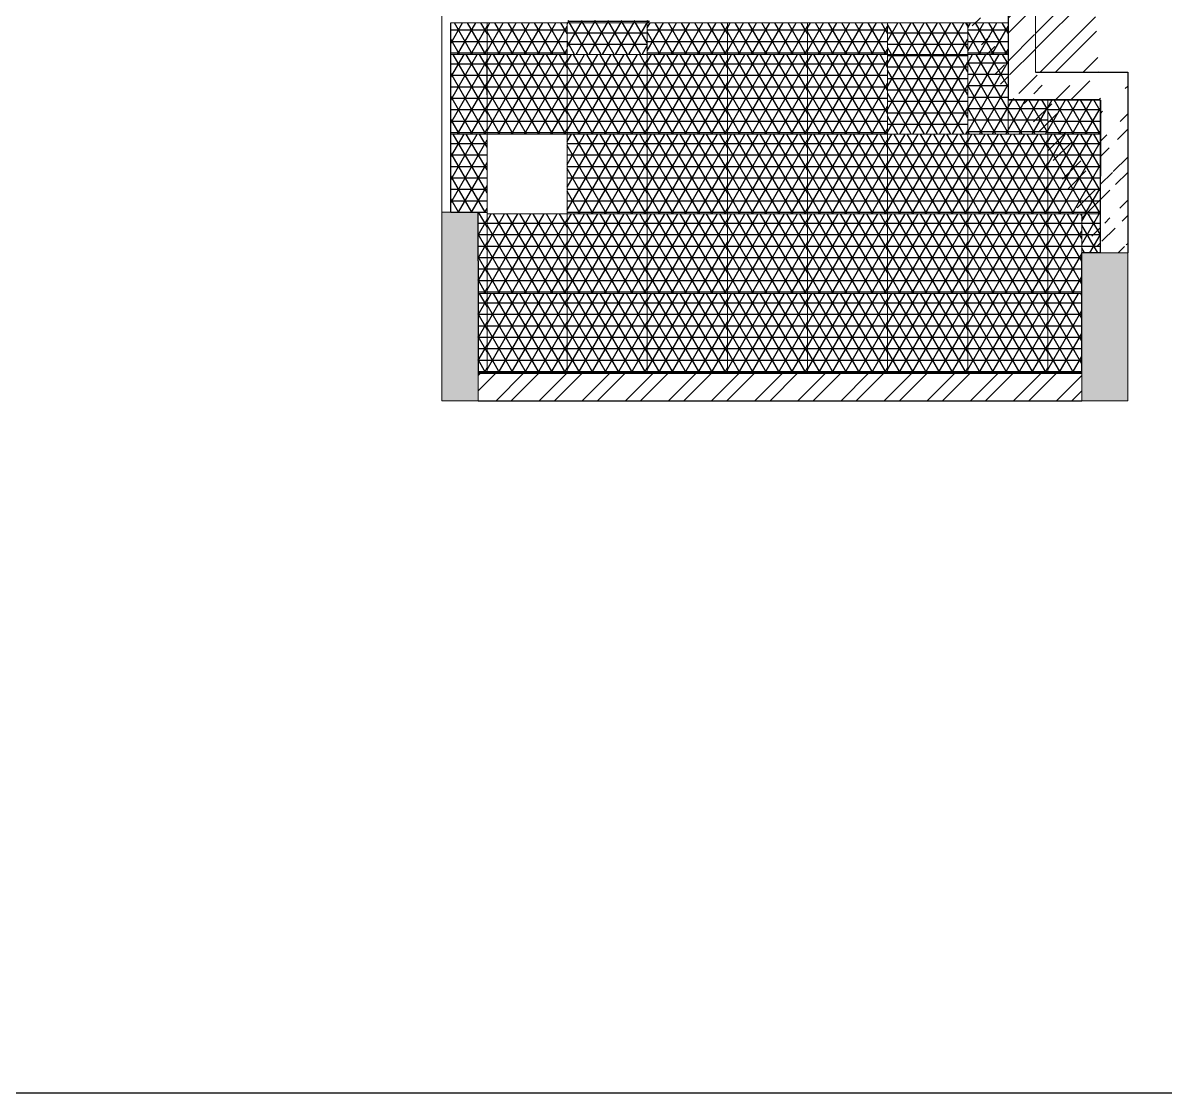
# Model space of a CAD drawing. Header units: millimetres. Extents: x 86441 to 190201, y 16532 to 98188.
# Drawn here: x 167228 to 176743, y 79545 to 88460 of the extents above; entities that cross this region are included whole.
import ezdxf

# ---------------------------------------------------------------- set-up
doc = ezdxf.new("R2010")
doc.units = ezdxf.units.MM
doc.header["$LTSCALE"] = 0.1
doc.layers.add('COLUMN', color=1, linetype='Continuous', lineweight=0)
pattern_1 = [(0, (59449.03, 72792.17), (0, 95.25), []), (60, (59449.03, 72792.17), (-82.48892, 47.625), []), (120, (59449.03, 72792.17), (-82.48892, -47.625), [])]
pattern_2 = [(0, (64319.13, 59517.1), (0, 95.25), []), (60, (64319.13, 59517.1), (-82.48892, 47.625), []), (120, (64319.13, 59517.1), (-82.48892, -47.625), [])]

msp = doc.modelspace()

# ---------------------------------------------------------------- hatches: boundary and pattern name
at = {"true_color": 0x004a5e, "transparency": 33554572}
h = msp.add_hatch(dxfattribs=at)
h.set_pattern_fill('NET3', color=138, scale=30)
h.set_pattern_definition([(0, (58781.73, 75446.75), (0, 95.25), []), (60, (58781.73, 75446.75), (-82.48892, 47.625), []), (120, (58781.73, 75446.75), (-82.48892, -47.625), [])])
h.paths.add_polyline_path([(171094, 88459.7), (170792, 88459.7), (170792, 88197.3), (171094, 88197.3)])
h = msp.add_hatch(dxfattribs=at)
h.set_pattern_fill('NET3', color=138, scale=30)
h.set_pattern_definition([(0, (59449.03, 75446.75), (0, 95.25), []), (60, (59449.03, 75446.75), (-82.48892, 47.625), []), (120, (59449.03, 75446.75), (-82.48892, -47.625), [])])
h.paths.add_polyline_path([(171761.3, 88459.7), (171094, 88459.7), (171094, 88197.3), (171761.3, 88197.3)])
h = msp.add_hatch(dxfattribs=at)
h.set_pattern_fill('NET3', color=138, scale=30)
h.set_pattern_definition(pattern_2)
h.paths.add_polyline_path([(172447, 88479.7), (172428.6, 88479.7), (172428.6, 88459.7), (172447, 88459.7)])
h.paths.add_polyline_path([(172428.6, 88479.7), (171767, 88479.7), (171767, 88459.7), (172428.6, 88459.7)])
h.paths.add_polyline_path([(172428.6, 88459.7), (171761.3, 88459.7), (171761.3, 88197.3), (172428.6, 88197.3)])
h = msp.add_hatch(dxfattribs=at)
h.set_pattern_fill('NET3', color=138, scale=30)
h.set_pattern_definition([(0, (60783.65, 75446.75), (0, 95.25), []), (60, (60783.65, 75446.75), (-82.48892, 47.625), []), (120, (60783.65, 75446.75), (-82.48892, -47.625), [])])
h.paths.add_polyline_path([(173095.9, 88459.7), (172428.6, 88459.7), (172428.6, 88197.3), (173095.9, 88197.3)])
h = msp.add_hatch(dxfattribs=at)
h.set_pattern_fill('NET3', color=138, scale=30)
h.set_pattern_definition([(0, (61450.95, 75446.75), (0, 95.25), []), (60, (61450.95, 75446.75), (-82.48892, 47.625), []), (120, (61450.95, 75446.75), (-82.48892, -47.625), [])])
h.paths.add_polyline_path([(173763.2, 88459.7), (173095.9, 88459.7), (173095.9, 88197.3), (173763.2, 88197.3)])
h = msp.add_hatch(dxfattribs=at)
h.set_pattern_fill('NET3', color=138, scale=30)
h.set_pattern_definition([(0, (62118.26, 75446.75), (0, 95.25), []), (60, (62118.26, 75446.75), (-82.48892, 47.625), []), (120, (62118.26, 75446.75), (-82.48892, -47.625), [])])
h.paths.add_polyline_path([(174430.5, 88459.7), (173763.2, 88459.7), (173763.2, 88197.3), (174430.5, 88197.3)])
h = msp.add_hatch(dxfattribs=at)
h.set_pattern_fill('NET3', color=138, scale=30)
h.set_pattern_definition(pattern_2)
h.paths.add_polyline_path([(175097.8, 88459.7), (174430.5, 88459.7), (174430.5, 88197.3), (175097.8, 88197.3)])
h = msp.add_hatch(dxfattribs=at)
h.set_pattern_fill('NET3', color=138, scale=30)
h.set_pattern_definition([(0, (63452.88, 75446.75), (0, 95.25), []), (60, (63452.88, 75446.75), (-82.48892, 47.625), []), (120, (63452.88, 75446.75), (-82.48892, -47.625), [])])
h.paths.add_polyline_path([(175434, 88459.7), (175097.8, 88459.7), (175097.8, 88197.3), (175434, 88197.3)])
h = msp.add_hatch(dxfattribs=at)
h.set_pattern_fill('NET3', color=138, scale=30)
h.set_pattern_definition([(0, (58781.73, 74783.1), (0, 95.25), []), (60, (58781.73, 74783.1), (-82.48892, 47.625), []), (120, (58781.73, 74783.1), (-82.48892, -47.625), [])])
h.paths.add_polyline_path([(171094, 88197.3), (170792, 88197.3), (170792, 87533.7), (171094, 87533.7)])
h = msp.add_hatch(dxfattribs=at)
h.set_pattern_fill('NET3', color=138, scale=30)
h.set_pattern_definition([(0, (59449.03, 74783.1), (0, 95.25), []), (60, (59449.03, 74783.1), (-82.48892, 47.625), []), (120, (59449.03, 74783.1), (-82.48892, -47.625), [])])
h.paths.add_polyline_path([(171761.3, 88197.3), (171094, 88197.3), (171094, 87533.7), (171761.3, 87533.7)])
h = msp.add_hatch(dxfattribs=at)
h.set_pattern_fill('NET3', color=138, scale=30)
h.set_pattern_definition([(0, (60116.34, 74783.1), (0, 95.25), []), (60, (60116.34, 74783.1), (-82.48892, 47.625), []), (120, (60116.34, 74783.1), (-82.48892, -47.625), [])])
h.paths.add_polyline_path([(172428.6, 88197.3), (171761.3, 88197.3), (171761.3, 87533.7), (172428.6, 87533.7)])
h = msp.add_hatch(dxfattribs=at)
h.set_pattern_fill('NET3', color=138, scale=30)
h.set_pattern_definition([(0, (60783.65, 74783.1), (0, 95.25), []), (60, (60783.65, 74783.1), (-82.48892, 47.625), []), (120, (60783.65, 74783.1), (-82.48892, -47.625), [])])
h.paths.add_polyline_path([(173095.9, 88197.3), (172428.6, 88197.3), (172428.6, 87533.7), (173095.9, 87533.7)])
h = msp.add_hatch(dxfattribs=at)
h.set_pattern_fill('NET3', color=138, scale=30)
h.set_pattern_definition([(0, (61450.95, 74783.1), (0, 95.25), []), (60, (61450.95, 74783.1), (-82.48892, 47.625), []), (120, (61450.95, 74783.1), (-82.48892, -47.625), [])])
h.paths.add_polyline_path([(173763.2, 88197.3), (173095.9, 88197.3), (173095.9, 87533.7), (173763.2, 87533.7)])
h = msp.add_hatch(dxfattribs=at)
h.set_pattern_fill('NET3', color=138, scale=30)
h.set_pattern_definition([(0, (62118.26, 74783.1), (0, 95.25), []), (60, (62118.26, 74783.1), (-82.48892, 47.625), []), (120, (62118.26, 74783.1), (-82.48892, -47.625), [])])
h.paths.add_polyline_path([(174430.5, 88197.3), (173763.2, 88197.3), (173763.2, 87533.7), (174430.5, 87533.7)])
h = msp.add_hatch(dxfattribs=at)
h.set_pattern_fill('NET3', color=138, scale=30)
h.set_pattern_definition(pattern_2)
h.paths.add_polyline_path([(175097.8, 88197.3), (174430.5, 88197.3), (174430.5, 87533.7), (175097.8, 87533.7)])
h = msp.add_hatch(dxfattribs=at)
h.set_pattern_fill('NET3', color=138, scale=30)
h.set_pattern_definition(pattern_1)
h.paths.add_polyline_path([(175765.1, 87818.7), (175434, 87818.7), (175434, 87533.7), (175765.1, 87533.7)])
h.paths.add_polyline_path([(175434, 88197.3), (175097.8, 88197.3), (175097.8, 87533.7), (175434, 87533.7)])
h = msp.add_hatch(dxfattribs=at)
h.set_pattern_fill('NET3', color=138, scale=30)
h.set_pattern_definition([(0, (64120.18, 74783.1), (0, 95.25), []), (60, (64120.18, 74783.1), (-82.48892, 47.625), []), (120, (64120.18, 74783.1), (-82.48892, -47.625), [])])
h.paths.add_polyline_path([(176201, 87818.7), (175765.1, 87818.7), (175765.1, 87533.7), (176201, 87533.7)])
h = msp.add_hatch(dxfattribs=at)
h.set_pattern_fill('NET3', color=138, scale=30)
h.set_pattern_definition([(0, (58781.73, 74119.46), (0, 95.25), []), (60, (58781.73, 74119.46), (-82.48892, 47.625), []), (120, (58781.73, 74119.46), (-82.48892, -47.625), [])])
h.paths.add_polyline_path([(171094, 87533.7), (170792, 87533.7), (170792, 86881.7), (171094, 86881.7)])
h = msp.add_hatch(dxfattribs=at)
h.set_pattern_fill('NET3', color=138, scale=30)
h.set_pattern_definition([(0, (60116.34, 74119.46), (0, 95.25), []), (60, (60116.34, 74119.46), (-82.48892, 47.625), []), (120, (60116.34, 74119.46), (-82.48892, -47.625), [])])
h.paths.add_polyline_path([(172428.6, 87533.7), (171761.3, 87533.7), (171761.3, 86870), (172428.6, 86870)])
h = msp.add_hatch(dxfattribs=at)
h.set_pattern_fill('NET3', color=138, scale=30)
h.set_pattern_definition([(0, (60783.65, 74119.46), (0, 95.25), []), (60, (60783.65, 74119.46), (-82.48892, 47.625), []), (120, (60783.65, 74119.46), (-82.48892, -47.625), [])])
h.paths.add_polyline_path([(173095.9, 87533.7), (172428.6, 87533.7), (172428.6, 86870), (173095.9, 86870)])
h = msp.add_hatch(dxfattribs=at)
h.set_pattern_fill('NET3', color=138, scale=30)
h.set_pattern_definition([(0, (61450.95, 74119.46), (0, 95.25), []), (60, (61450.95, 74119.46), (-82.48892, 47.625), []), (120, (61450.95, 74119.46), (-82.48892, -47.625), [])])
h.paths.add_polyline_path([(173763.2, 87533.7), (173095.9, 87533.7), (173095.9, 86870), (173763.2, 86870)])
h = msp.add_hatch(dxfattribs=at)
h.set_pattern_fill('NET3', color=138, scale=30)
h.set_pattern_definition([(0, (62118.26, 74119.46), (0, 95.25), []), (60, (62118.26, 74119.46), (-82.48892, 47.625), []), (120, (62118.26, 74119.46), (-82.48892, -47.625), [])])
h.paths.add_polyline_path([(174430.5, 87533.7), (173763.2, 87533.7), (173763.2, 86870), (174430.5, 86870)])
h = msp.add_hatch(dxfattribs=at)
h.set_pattern_fill('NET3', color=138, scale=30)
h.set_pattern_definition([(0, (62785.57, 74119.46), (0, 95.25), []), (60, (62785.57, 74119.46), (-82.48892, 47.625), []), (120, (62785.57, 74119.46), (-82.48892, -47.625), [])])
h.paths.add_polyline_path([(175097.8, 87533.7), (174430.5, 87533.7), (174430.5, 86870), (175097.8, 86870)])
h = msp.add_hatch(dxfattribs=at)
h.set_pattern_fill('NET3', color=138, scale=30)
h.set_pattern_definition([(0, (63452.88, 74119.46), (0, 95.25), []), (60, (63452.88, 74119.46), (-82.48892, 47.625), []), (120, (63452.88, 74119.46), (-82.48892, -47.625), [])])
h.paths.add_polyline_path([(175765.1, 87533.7), (175097.8, 87533.7), (175097.8, 86870), (175765.1, 86870)])
h = msp.add_hatch(dxfattribs=at)
h.set_pattern_fill('NET3', color=138, scale=30)
h.set_pattern_definition([(0, (64120.18, 74119.46), (0, 95.25), []), (60, (64120.18, 74119.46), (-82.48892, 47.625), []), (120, (64120.18, 74119.46), (-82.48892, -47.625), [])])
h.paths.add_polyline_path([(176201, 87533.7), (175765.1, 87533.7), (175765.1, 86870), (176201, 86870)])
h = msp.add_hatch(dxfattribs=at)
h.set_pattern_fill('NET3', color=138, scale=30)
h.set_pattern_definition([(0, (58781.73, 73455.82), (0, 95.25), []), (60, (58781.73, 73455.82), (-82.48892, 47.625), []), (120, (58781.73, 73455.82), (-82.48892, -47.625), [])])
h.paths.add_polyline_path([(171094, 86881.7), (171019, 86881.7), (171019, 86206.4), (171094, 86206.4)])
h = msp.add_hatch(dxfattribs=at)
h.set_pattern_fill('NET3', color=138, scale=30)
h.set_pattern_definition([(0, (59449.03, 73455.82), (0, 95.25), []), (60, (59449.03, 73455.82), (-82.48892, 47.625), []), (120, (59449.03, 73455.82), (-82.48892, -47.625), [])])
h.paths.add_polyline_path([(171761.3, 86870), (171094, 86870), (171094, 86206.4), (171761.3, 86206.4)])
h = msp.add_hatch(dxfattribs=at)
h.set_pattern_fill('NET3', color=138, scale=30)
h.set_pattern_definition([(0, (60116.34, 73455.82), (0, 95.25), []), (60, (60116.34, 73455.82), (-82.48892, 47.625), []), (120, (60116.34, 73455.82), (-82.48892, -47.625), [])])
h.paths.add_polyline_path([(172428.6, 86870), (171761.3, 86870), (171761.3, 86206.4), (172428.6, 86206.4)])
h = msp.add_hatch(dxfattribs=at)
h.set_pattern_fill('NET3', color=138, scale=30)
h.set_pattern_definition([(0, (60783.65, 73455.82), (0, 95.25), []), (60, (60783.65, 73455.82), (-82.48892, 47.625), []), (120, (60783.65, 73455.82), (-82.48892, -47.625), [])])
h.paths.add_polyline_path([(173095.9, 86870), (172428.6, 86870), (172428.6, 86206.4), (173095.9, 86206.4)])
h = msp.add_hatch(dxfattribs=at)
h.set_pattern_fill('NET3', color=138, scale=30)
h.set_pattern_definition([(0, (61450.95, 73455.82), (0, 95.25), []), (60, (61450.95, 73455.82), (-82.48892, 47.625), []), (120, (61450.95, 73455.82), (-82.48892, -47.625), [])])
h.paths.add_polyline_path([(173763.2, 86870), (173095.9, 86870), (173095.9, 86206.4), (173763.2, 86206.4)])
h = msp.add_hatch(dxfattribs=at)
h.set_pattern_fill('NET3', color=138, scale=30)
h.set_pattern_definition([(0, (62118.26, 73455.82), (0, 95.25), []), (60, (62118.26, 73455.82), (-82.48892, 47.625), []), (120, (62118.26, 73455.82), (-82.48892, -47.625), [])])
h.paths.add_polyline_path([(174430.5, 86870), (173763.2, 86870), (173763.2, 86206.4), (174430.5, 86206.4)])
h = msp.add_hatch(dxfattribs=at)
h.set_pattern_fill('NET3', color=138, scale=30)
h.set_pattern_definition([(0, (62785.57, 73455.82), (0, 95.25), []), (60, (62785.57, 73455.82), (-82.48892, 47.625), []), (120, (62785.57, 73455.82), (-82.48892, -47.625), [])])
h.paths.add_polyline_path([(175097.8, 86870), (174430.5, 86870), (174430.5, 86206.4), (175097.8, 86206.4)])
h = msp.add_hatch(dxfattribs=at)
h.set_pattern_fill('NET3', color=138, scale=30)
h.set_pattern_definition([(0, (63452.88, 73455.82), (0, 95.25), []), (60, (63452.88, 73455.82), (-82.48892, 47.625), []), (120, (63452.88, 73455.82), (-82.48892, -47.625), [])])
h.paths.add_polyline_path([(175765.1, 86870), (175097.8, 86870), (175097.8, 86206.4), (175765.1, 86206.4)])
h = msp.add_hatch(dxfattribs=at)
h.set_pattern_fill('NET3', color=138, scale=30)
h.set_pattern_definition([(0, (64120.18, 73455.82), (0, 95.25), []), (60, (64120.18, 73455.82), (-82.48892, 47.625), []), (120, (64120.18, 73455.82), (-82.48892, -47.625), [])])
h.paths.add_polyline_path([(176048, 86870), (175765.1, 86870), (175765.1, 86206.4), (176048, 86206.4)])
h = msp.add_hatch(dxfattribs=at)
h.set_pattern_fill('NET3', color=138, scale=30)
h.set_pattern_definition([(0, (64403.03, 73455.82), (0, 95.25), []), (60, (64403.03, 73455.82), (-82.48892, 47.625), []), (120, (64403.03, 73455.82), (-82.48892, -47.625), [])])
h.paths.add_polyline_path([(176201, 86870), (176048, 86870), (176048, 86543.7), (176201, 86543.7)])
h = msp.add_hatch(dxfattribs=at)
h.set_pattern_fill('NET3', color=138, scale=30)
h.set_pattern_definition([(0, (58781.73, 72792.17), (0, 95.25), []), (60, (58781.73, 72792.17), (-82.48892, 47.625), []), (120, (58781.73, 72792.17), (-82.48892, -47.625), [])])
h.paths.add_polyline_path([(171094, 86206.4), (171019, 86206.4), (171019, 85542.7), (171094, 85542.7)])
h = msp.add_hatch(dxfattribs=at)
h.set_pattern_fill('NET3', color=138, scale=30)
h.set_pattern_definition(pattern_1)
h.paths.add_polyline_path([(171761.3, 86206.4), (171094, 86206.4), (171094, 85542.7), (171761.3, 85542.7)])
h = msp.add_hatch(dxfattribs=at)
h.set_pattern_fill('NET3', color=138, scale=30)
h.set_pattern_definition([(0, (60116.34, 72792.17), (0, 95.25), []), (60, (60116.34, 72792.17), (-82.48892, 47.625), []), (120, (60116.34, 72792.17), (-82.48892, -47.625), [])])
h.paths.add_polyline_path([(172428.6, 86206.4), (171761.3, 86206.4), (171761.3, 85542.7), (172428.6, 85542.7)])
h = msp.add_hatch(dxfattribs=at)
h.set_pattern_fill('NET3', color=138, scale=30)
h.set_pattern_definition([(0, (60783.65, 72792.17), (0, 95.25), []), (60, (60783.65, 72792.17), (-82.48892, 47.625), []), (120, (60783.65, 72792.17), (-82.48892, -47.625), [])])
h.paths.add_polyline_path([(173095.9, 86206.4), (172428.6, 86206.4), (172428.6, 85542.7), (173095.9, 85542.7)])
h = msp.add_hatch(dxfattribs=at)
h.set_pattern_fill('NET3', color=138, scale=30)
h.set_pattern_definition([(0, (61450.95, 72792.17), (0, 95.25), []), (60, (61450.95, 72792.17), (-82.48892, 47.625), []), (120, (61450.95, 72792.17), (-82.48892, -47.625), [])])
h.paths.add_polyline_path([(173763.2, 86206.4), (173095.9, 86206.4), (173095.9, 85542.7), (173763.2, 85542.7)])
h = msp.add_hatch(dxfattribs=at)
h.set_pattern_fill('NET3', color=138, scale=30)
h.set_pattern_definition([(0, (62118.26, 72792.17), (0, 95.25), []), (60, (62118.26, 72792.17), (-82.48892, 47.625), []), (120, (62118.26, 72792.17), (-82.48892, -47.625), [])])
h.paths.add_polyline_path([(174430.5, 86206.4), (173763.2, 86206.4), (173763.2, 85542.7), (174430.5, 85542.7)])
h = msp.add_hatch(dxfattribs=at)
h.set_pattern_fill('NET3', color=138, scale=30)
h.set_pattern_definition([(0, (62785.57, 72792.17), (0, 95.25), []), (60, (62785.57, 72792.17), (-82.48892, 47.625), []), (120, (62785.57, 72792.17), (-82.48892, -47.625), [])])
h.paths.add_polyline_path([(175097.8, 86206.4), (174430.5, 86206.4), (174430.5, 85542.7), (175097.8, 85542.7)])
h = msp.add_hatch(dxfattribs=at)
h.set_pattern_fill('NET3', color=138, scale=30)
h.set_pattern_definition([(0, (63452.88, 72792.17), (0, 95.25), []), (60, (63452.88, 72792.17), (-82.48892, 47.625), []), (120, (63452.88, 72792.17), (-82.48892, -47.625), [])])
h.paths.add_polyline_path([(175765.1, 86206.4), (175097.8, 86206.4), (175097.8, 85542.7), (175765.1, 85542.7)])
h = msp.add_hatch(dxfattribs=at)
h.set_pattern_fill('NET3', color=138, scale=30)
h.set_pattern_definition([(0, (64120.18, 72792.17), (0, 95.25), []), (60, (64120.18, 72792.17), (-82.48892, 47.625), []), (120, (64120.18, 72792.17), (-82.48892, -47.625), [])])
h.paths.add_polyline_path([(176048, 86206.4), (175765.1, 86206.4), (175765.1, 85542.7), (176048, 85542.7)])
at = {"layer": 'COLUMN', "true_color": 0xed1f24, "transparency": 33554687}
h = msp.add_hatch(dxfattribs=at)
h.set_pattern_fill('AR-CONC', color=240, scale=2)
h.set_pattern_definition([(50, (64319.13, 59517.1), (364.36934, -31.8782), [38.1, -419.1]), (355, (64319.13, 59517.1), (-70.4868, 382.1137), [30.48, -335.2812]), (100.45144, (64349.5, 59514.44), (293.8825, 350.2355), [32.38, -356.1805]), (46.1842, (64319.13, 59618.7), (542.158, -84.0847), [57.15, -628.65]), (96.63556, (64364.3, 59611.7), (474.8083, 494.8522), [48.57, -534.2712]), (351.18415, (64319.1, 59618.7), (474.8083, 494.8522), [45.72, -502.9195]), (21, (64369.93, 59593.3), (303.2288, -204.5304), [38.1, -419.1]), (326, (64369.93, 59593.3), (123.604, 368.3759), [30.48, -335.28]), (71.45144, (64395.2, 59576.25), (426.8328, 163.8455), [32.38, -356.1799]), (37.5, (64319.13, 59517.1), (6.1772, 169.11008), [0, -331.216, 0, -340.36, 0, -336.55]), (7.5, (64319.13, 59517.1), (133.63933, 200.36115), [0, -194.056, 0, -323.596, 0, -128.27]), (327.5, (64205.84, 59517.1), (271.18119, -11.45749), [0, -127, 0, -396.24, 0, -525.78]), (317.5, (64155.04, 59517.1), (296.25836, 50.853), [0, -165.1, 0, -263.144, 0, -373.38])])
h.paths.add_polyline_path([(171882, 91480.7), (170717, 91480.7), (170717, 91178.7), (171882, 91178.7)])
h.paths.add_polyline_path([(162418.7, 91220.6), (161253.7, 91220.6), (161253.7, 90918.6), (162416.7, 90918.6)])
h.paths.add_polyline_path([(153621.7, 96693.6), (152341.7, 96693.6), (152341.7, 96314.6), (153621.7, 96314.6), (153621.7, 96340.5)])
h.paths.add_polyline_path([(166967.7, 86283.6), (166584.7, 86283.6), (166584.7, 85052.6), (166967.7, 85052.6)])
h.paths.add_polyline_path([(161555.7, 86216.6), (161253.7, 86216.6), (161253.7, 85052.6), (161555.7, 85052.6)])
h.paths.add_polyline_path([(157693.7, 87150.6), (157391.7, 87150.6), (157391.7, 85986.6), (157693.7, 85986.6)])
h.paths.add_polyline_path([(153621.7, 86365.6), (152341.7, 86365.6), (152341.7, 85986.6), (153621.7, 85986.6)])
h.paths.add_polyline_path([(157693.7, 96463.6), (157693.7, 96693.6), (157391.7, 96693.6), (157391.7, 95529.6), (157693.7, 95529.6)])
h.paths.add_polyline_path([(161555.7, 96693.6), (161253.7, 96693.6), (161253.7, 95529.6), (161555.7, 95529.6)])
h.paths.add_polyline_path([(176431, 86543.7), (176201, 86543.7), (176048, 86543.7), (176048, 86206.4), (176048, 85542.7), (176048, 85312.7), (176431, 85312.7)])
h.paths.add_polyline_path([(171019, 86881.7), (170792, 86881.7), (170717, 86881.7), (170717, 86476.7), (170717, 85312.7), (171019, 85312.7), (171019, 85542.7)])
h.paths.add_polyline_path([(171019, 96723.7), (171019, 96953.7), (170717, 96953.7), (170717, 95789.7), (170792, 95789.7), (170792, 95790.5), (171019, 95790.5), (171019, 96454.1)])
at = {"layer": 'COLUMN', "lineweight": 9, "true_color": 0x636466, "transparency": 33554687}
h = msp.add_hatch(dxfattribs=at)
h.set_pattern_fill('STEEL', color=251, scale=80)
h.set_pattern_definition([(45, (64319.13, 59517.1), (-179.6051, 179.6051), []), (45, (64319.13, 59644.1), (-179.6051, 179.6051), [])])
h.paths.add_polyline_path([(164595.2, 86583.6), (164255.7, 86583.6), (164255.7, 86433.6), (164595.2, 86433.6)])
h.paths.add_polyline_path([(174507, 93073.4), (174357, 93073.4), (174357, 91923.4), (174507, 91923.4)], flags=17)
h.paths.add_polyline_path([(173607, 92073.4), (172557, 92073.4), (172557, 91923.4), (173607, 91923.4)], flags=17)
h.paths.add_polyline_path([(165970.7, 88424.6), (163243.7, 88424.6), (163243.7, 88274.6), (165970.7, 88274.6)])
h.paths.add_polyline_path([(164255.7, 86216.6), (164255.7, 86477), (164105.7, 86477), (164105.7, 86216.6), (164105.7, 85282.6), (164255.7, 85282.6)])
h.paths.add_polyline_path([(165495.2, 86482.6), (165345.2, 86482.6), (165345.2, 85282.6), (165495.2, 85282.6), (165495.2, 85783.1)])
h.paths.add_polyline_path([(164105.7, 86374.6), (163655.7, 86374.6), (163655.7, 86224.6), (164105.7, 86224.6)])
h.paths.add_polyline_path([(164255.7, 87374.6), (164105.7, 87374.6), (164105.7, 86989.1), (164255.7, 86989.1)])
h.paths.add_polyline_path([(164105.7, 87374.6), (162455.7, 87374.6), (162455.7, 87224.6), (164105.7, 87224.6)])
h.paths.add_polyline_path([(162905.7, 87224.6), (162755.7, 87224.6), (162755.7, 86224.6), (162905.7, 86224.6), (162905.7, 86374.6)])
h.paths.add_polyline_path([(166737.7, 86583.6), (166584.7, 86583.6), (166245.2, 86583.6), (166245.2, 86433.6), (166584.7, 86433.6), (166737.7, 86433.6)], flags=17)
h.paths.add_polyline_path([(157391.7, 86216.6), (153621.7, 86216.6), (153621.7, 85986.6), (157391.7, 85986.6)])
h.paths.add_polyline_path([(161253.7, 86216.6), (160954.7, 86216.6), (160954.7, 85986.6), (161253.7, 85986.6)])
h.paths.add_polyline_path([(158065.7, 86216.6), (157693.7, 86216.6), (157693.7, 85986.6), (158065.7, 85986.6)])
h.paths.add_polyline_path([(166584.7, 85282.6), (166309.8, 85282.6), (166309.8, 85052.6), (166584.7, 85052.6)])
h.paths.add_polyline_path([(165770.1, 85282.6), (165070.3, 85282.6), (165070.3, 85052.6), (165770.1, 85052.6)])
h.paths.add_polyline_path([(164524.9, 85282.6), (161555.7, 85282.6), (161555.7, 85052.6), (164524.9, 85052.6)])
h.paths.add_polyline_path([(166200.7, 88274.6), (165970.7, 88274.6), (165970.7, 87558.6), (166737.7, 87558.6), (166737.7, 86285.6), (166967.7, 86285.6), (166967.7, 87788.6), (166200.7, 87788.6)])
h.paths.add_polyline_path([(166200.7, 91516.6), (165970.7, 91516.6), (165970.7, 91163.6), (166200.7, 91163.6)])
h.paths.add_polyline_path([(166200.7, 96693.6), (165970.7, 96693.6), (165206.7, 96693.6), (165206.7, 96463.6), (165970.7, 96463.6), (165970.7, 94405.6), (166200.7, 94405.6)])
h.paths.add_polyline_path([(162317.7, 96693.6), (161555.7, 96693.6), (161555.7, 96463.6), (162317.7, 96463.6)])
h.paths.add_polyline_path([(158065.7, 96693.6), (157693.7, 96693.6), (157693.7, 96463.6), (158065.7, 96463.6)])
h.paths.add_polyline_path([(161253.7, 96693.6), (160954.7, 96693.6), (160954.7, 96463.6), (161253.7, 96463.6)])
h.paths.add_polyline_path([(157391.7, 96693.6), (153621.7, 96693.6), (153621.7, 96463.6), (157391.7, 96463.6)])
edge = h.paths.add_edge_path()
edge.add_line((176201, 86543.7), (176431, 86543.7))
edge.add_line((176204.2, 87817), (176201, 86538.2))
edge.add_line((176431, 88048.7), (176431, 86543.7))
edge.add_line((175664, 88048.7), (176431, 88048.7))
edge.add_line((175434.1, 87818.7), (176204.2, 87817))
edge.add_line((175664, 96953.7), (175664, 88048.7))
edge.add_line((175434.1, 96723.7), (175434.1, 87818.7))
edge.add_line((171019, 96953.7), (175664, 96953.7))
edge.add_line((171019, 96723.7), (175434.1, 96723.7))
edge.add_line((171019, 96953.7), (171019, 96723.7))
h.paths.add_polyline_path([(176048, 85542.7), (176048, 85312.7), (171019, 85312.7), (171019, 85542.7)])

# ---------------------------------------------------------------- linework, layer by layer
at = {"color": 18, "lineweight": 0, "true_color": 0x000000, "transparency": 33554687}
msp.add_line((175664, 96953.7), (175664, 88048.7), dxfattribs=at)
at = {"color": 18, "true_color": 0x000000, "transparency": 33554687}
for p, q in [((175434.1, 96723.7), (175434.1, 87818.7)), ((175664, 88048.7), (176431, 88048.7)), ((176431, 88048.7), (176431, 86543.7)), ((175434.1, 87818.7), (176204.2, 87817)), ((176204.2, 87817), (176201, 86543.7)), ((176048, 85542.7), (171019, 85542.7)), ((171019, 85312.7), (176048, 85312.7))]:
    msp.add_line(p, q, dxfattribs=at)
at = {"color": 25, "lineweight": 9, "transparency": 33554687}
for p, q in [((170717, 86881.7), (170717, 95789.7)), ((170717, 86881.7), (170717, 88534.7)), ((170792, 88459.7), (170792, 86881.7))]:
    msp.add_line(p, q, dxfattribs=at)
at = {"transparency": 33554687}
for p, q in [((170792, 86881.7), (170792, 88459.7)), ((176201, 87818.7), (176201, 86543.7)), ((171019, 86476.7), (171019, 86881.7)), ((176048, 86545.7), (176201, 86545.7)), ((176048, 86545.7), (176201, 86545.7)), ((176048, 85542.7), (176048, 86543.7)), ((171019, 86476.7), (171019, 85542.7)), ((171019, 85542.7), (176048, 85542.7))]:
    msp.add_line(p, q, dxfattribs=at)
at = {"color": 7, "true_color": 0xffffff, "transparency": 33554687}
for p, q in [((171094, 87859.7), (171094, 88159.7)), ((176201, 87818.7), (175434, 87818.7)), ((176201, 87794.7), (176201, 87794.7))]:
    msp.add_line(p, q, dxfattribs=at)
at = {"transparency": 33554687}
msp.add_lwpolyline([(150760.6, 98047.7), (190201.4, 98047.7), (190201.4, 79544.7), (150760.6, 79544.7)], close=True, dxfattribs=at)
at = {"color": 18, "lineweight": 0, "true_color": 0x000000, "transparency": 33554687}
for points in [[(170792, 88197.3), (171094, 88197.3), (171094, 88459.7), (170792, 88459.7)], [(171094, 88197.3), (171761.3, 88197.3), (171761.3, 88459.7), (171094, 88459.7)], [(171761.3, 88197.3), (172428.6, 88197.3), (172428.6, 88459.7), (171761.3, 88459.7)], [(172428.6, 88197.3), (173095.9, 88197.3), (173095.9, 88459.7), (172428.6, 88459.7)], [(173095.9, 88197.3), (173763.2, 88197.3), (173763.2, 88459.7), (173095.9, 88459.7)], [(173763.2, 88197.3), (174430.5, 88197.3), (174430.5, 88459.7), (173763.2, 88459.7)], [(174430.5, 88197.3), (175097.8, 88197.3), (175097.8, 88459.7), (174430.5, 88459.7)], [(175097.8, 88197.3), (175434, 88197.3), (175434, 88459.7), (175097.8, 88459.7)], [(170792, 87533.7), (171094, 87533.7), (171094, 88197.3), (170792, 88197.3)], [(171094, 87533.7), (171761.3, 87533.7), (171761.3, 88197.3), (171094, 88197.3)], [(171761.3, 87533.7), (172428.6, 87533.7), (172428.6, 88197.3), (171761.3, 88197.3)], [(172428.6, 87533.7), (173095.9, 87533.7), (173095.9, 88197.3), (172428.6, 88197.3)], [(173095.9, 87533.7), (173763.2, 87533.7), (173763.2, 88197.3), (173095.9, 88197.3)], [(173763.2, 87533.7), (174430.5, 87533.7), (174430.5, 88197.3), (173763.2, 88197.3)], [(174430.5, 87533.7), (175097.8, 87533.7), (175097.8, 88197.3), (174430.5, 88197.3)], [(175097.8, 87533.7), (175434, 87533.7), (175434, 88197.3), (175097.8, 88197.3)], [(175765.1, 87533.7), (176201, 87533.7), (176201, 87818.7), (175765.1, 87818.7)], [(170792, 86881.7), (171094, 86881.7), (171094, 87533.7), (170792, 87533.7)], [(171094, 86870), (171761.3, 86870), (171761.3, 87533.7), (171094, 87533.7)], [(171761.3, 86870), (172428.6, 86870), (172428.6, 87533.7), (171761.3, 87533.7)], [(172428.6, 86870), (173095.9, 86870), (173095.9, 87533.7), (172428.6, 87533.7)], [(173095.9, 86870), (173763.2, 86870), (173763.2, 87533.7), (173095.9, 87533.7)], [(173763.2, 86870), (174430.5, 86870), (174430.5, 87533.7), (173763.2, 87533.7)], [(174430.5, 86870), (175097.8, 86870), (175097.8, 87533.7), (174430.5, 87533.7)], [(175097.8, 86870), (175765.1, 86870), (175765.1, 87533.7), (175097.8, 87533.7)], [(175765.1, 86870), (176201, 86870), (176201, 87533.7), (175765.1, 87533.7)], [(171019, 86206.4), (171094, 86206.4), (171094, 86881.7), (171019, 86881.7)], [(171094, 86206.4), (171761.3, 86206.4), (171761.3, 86870), (171094, 86870)], [(171761.3, 86206.4), (172428.6, 86206.4), (172428.6, 86870), (171761.3, 86870)], [(172428.6, 86206.4), (173095.9, 86206.4), (173095.9, 86870), (172428.6, 86870)], [(173095.9, 86206.4), (173763.2, 86206.4), (173763.2, 86870), (173095.9, 86870)], [(173763.2, 86206.4), (174430.5, 86206.4), (174430.5, 86870), (173763.2, 86870)], [(174430.5, 86206.4), (175097.8, 86206.4), (175097.8, 86870), (174430.5, 86870)], [(175097.8, 86206.4), (175765.1, 86206.4), (175765.1, 86870), (175097.8, 86870)], [(175765.1, 86206.4), (176048, 86206.4), (176048, 86870), (175765.1, 86870)], [(176048, 86543.7), (176201, 86543.7), (176201, 86870), (176048, 86870)], [(171019, 85542.7), (171094, 85542.7), (171094, 86206.4), (171019, 86206.4)], [(171094, 85542.7), (171761.3, 85542.7), (171761.3, 86206.4), (171094, 86206.4)], [(171761.3, 85542.7), (172428.6, 85542.7), (172428.6, 86206.4), (171761.3, 86206.4)], [(172428.6, 85542.7), (173095.9, 85542.7), (173095.9, 86206.4), (172428.6, 86206.4)], [(173095.9, 85542.7), (173763.2, 85542.7), (173763.2, 86206.4), (173095.9, 86206.4)], [(173763.2, 85542.7), (174430.5, 85542.7), (174430.5, 86206.4), (173763.2, 86206.4)], [(174430.5, 85542.7), (175097.8, 85542.7), (175097.8, 86206.4), (174430.5, 86206.4)], [(175097.8, 85542.7), (175765.1, 85542.7), (175765.1, 86206.4), (175097.8, 86206.4)], [(175765.1, 85542.7), (176048, 85542.7), (176048, 86206.4), (175765.1, 86206.4)]]:
    msp.add_lwpolyline(points, close=True, dxfattribs=at)
at = {"layer": 'COLUMN', "transparency": 33554687}
for p, q in [((170717, 86476.7), (170717, 86881.7)), ((170717, 86881.7), (171019, 86881.7)), ((171019, 86881.7), (171019, 85542.7)), ((176201, 86543.7), (176048, 86543.7)), ((176048, 85542.7), (176048, 86538.2)), ((176201, 86543.7), (176431, 86543.7)), ((176431, 85312.7), (176431, 86543.7)), ((170717, 86476.7), (170717, 85312.7)), ((171019, 85542.7), (171019, 85312.7)), ((176048, 85542.7), (176048, 85312.7)), ((170717, 85312.7), (171019, 85312.7)), ((176048, 85312.7), (176431, 85312.7))]:
    msp.add_line(p, q, dxfattribs=at)

doc.saveas('drawing.dxf')
